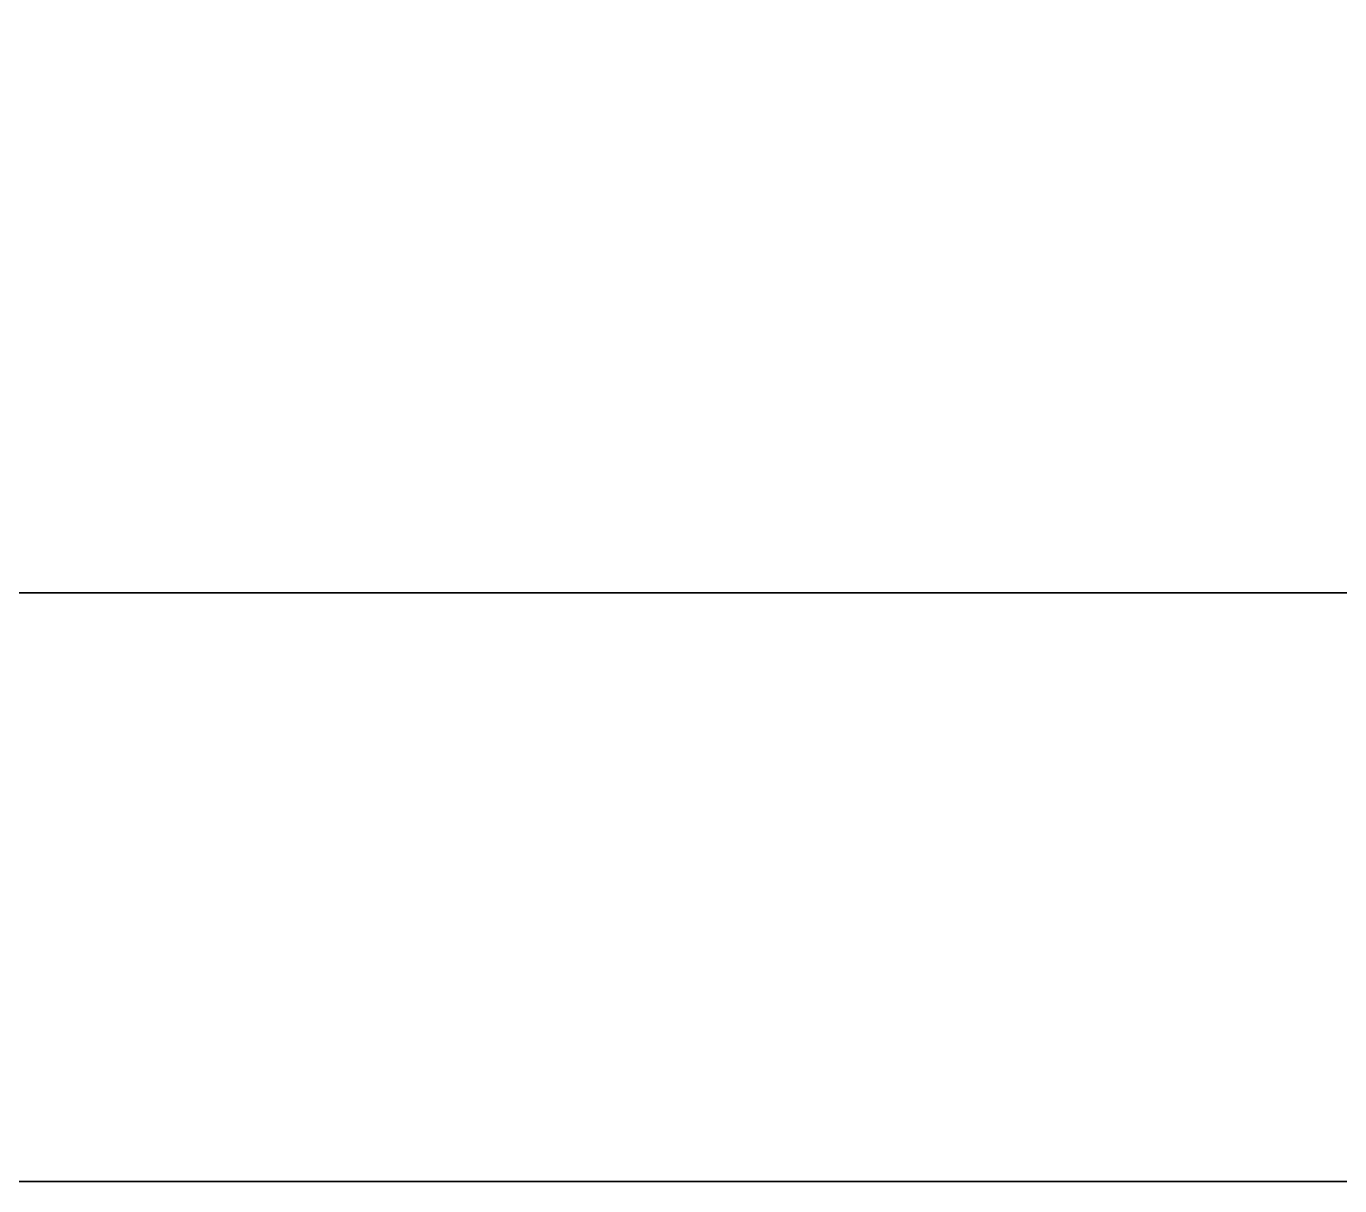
# Model space of a CAD drawing. Extents: x -469 to 3226, y 1395 to 4288.
# Drawn here: x 1999.13 to 2039.26, y 3539.89 to 3575.34 of the extents above; entities that cross this region are included whole.
import ezdxf

# ---------------------------------------------------------------- set-up
doc = ezdxf.new("R2010")
doc.units = 0
for name, color, linetype in [('LAYER0', 7, 'CONTINUOUS'), ('LAYER1', 7, 'CONTINUOUS'), ('LAYER161', 7, 'CONTINUOUS'), ('LAYER168', 7, 'CONTINUOUS'), ('LAYER169', 7, 'CONTINUOUS'), ('LAYER172', 7, 'CONTINUOUS'), ('LAYER303', 9, 'CONTINUOUS'), ('LAYER339', 9, 'CONTINUOUS')]:
    doc.layers.add(name, color=color, linetype=linetype)

msp = doc.modelspace()

# ---------------------------------------------------------------- linework, layer by layer
at = {"layer": 'LAYER0', "invisible_edges": 1}
for points in [[(3116.174, 4288.024, -5), (-468.8259, 1395.024, -5), (-468.8259, 4288.024, -5), (3116.174, 4288.024, -5)], [(-468.8259, 1395.024, -5), (3116.174, 4288.024, -5), (3116.174, 1395.024, -5), (-468.8259, 1395.024, -5)], [(3116.174, 1395.024), (-468.8259, 4288.024), (-468.8259, 1395.024), (3116.174, 1395.024)], [(-468.8259, 4288.024), (3116.174, 1395.024), (3116.174, 4288.024), (-468.8259, 4288.024)]]:
    msp.add_3dface(points, dxfattribs=at)
at = {"layer": 'LAYER161', "invisible_edges": 1}
for points in [[(1284.466, 4138.024, 2379), (2070.466, 3558.024, 2379), (2070.466, 4138.024, 2379), (1284.466, 4138.024, 2379)], [(2070.466, 3558.024, 2379), (1284.466, 4138.024, 2379), (1284.466, 3558.024, 2379), (2070.466, 3558.024, 2379)], [(1284.466, 3558.024, 2361), (2070.466, 4138.024, 2361), (2070.466, 3558.024, 2361), (1284.466, 3558.024, 2361)], [(2070.466, 4138.024, 2361), (1284.466, 3558.024, 2361), (1284.466, 4138.024, 2361), (2070.466, 4138.024, 2361)], [(1284.466, 3558.024, 2361), (2070.466, 3558.024, 2379), (1284.466, 3558.024, 2379), (1284.466, 3558.024, 2361)], [(2070.466, 3558.024, 2379), (1284.466, 3558.024, 2361), (2070.466, 3558.024, 2361), (2070.466, 3558.024, 2379)]]:
    msp.add_3dface(points, dxfattribs=at)
at = {"layer": 'LAYER168', "invisible_edges": 1}
for points in [[(1284.466, 4113.424, 2056), (2070.466, 3558.024, 2056), (2070.466, 4113.424, 2056), (1284.466, 4113.424, 2056)], [(2070.466, 3558.024, 2056), (1284.466, 4113.424, 2056), (1284.466, 3558.024, 2056), (2070.466, 3558.024, 2056)], [(1284.466, 3558.024, 2038), (2070.466, 4113.424, 2038), (2070.466, 3558.024, 2038), (1284.466, 3558.024, 2038)], [(2070.466, 4113.424, 2038), (1284.466, 3558.024, 2038), (1284.466, 4113.424, 2038), (2070.466, 4113.424, 2038)], [(1284.466, 3558.024, 2038), (2070.466, 3558.024, 2056), (1284.466, 3558.024, 2056), (1284.466, 3558.024, 2038)], [(2070.466, 3558.024, 2056), (1284.466, 3558.024, 2038), (2070.466, 3558.024, 2038), (2070.466, 3558.024, 2056)]]:
    msp.add_3dface(points, dxfattribs=at)
at = {"layer": 'LAYER169', "invisible_edges": 1}
for points in [[(1284.466, 4113.424, 916), (2070.466, 3558.024, 916), (2070.466, 4113.424, 916), (1284.466, 4113.424, 916)], [(2070.466, 3558.024, 916), (1284.466, 4113.424, 916), (1284.466, 3558.024, 916), (2070.466, 3558.024, 916)], [(1284.466, 3558.024, 898), (2070.466, 4113.424, 898), (2070.466, 3558.024, 898), (1284.466, 3558.024, 898)], [(2070.466, 4113.424, 898), (1284.466, 3558.024, 898), (1284.466, 4113.424, 898), (2070.466, 4113.424, 898)], [(1284.466, 3558.024, 898), (2070.466, 3558.024, 916), (1284.466, 3558.024, 916), (1284.466, 3558.024, 898)], [(2070.466, 3558.024, 916), (1284.466, 3558.024, 898), (2070.466, 3558.024, 898), (2070.466, 3558.024, 916)]]:
    msp.add_3dface(points, dxfattribs=at)
at = {"layer": 'LAYER172', "invisible_edges": 1}
for points in [[(2070.466, 4138.024, 80), (1284.466, 3558.024, 80), (1284.466, 4138.024, 80), (2070.466, 4138.024, 80)], [(1284.466, 3558.024, 80), (2070.466, 4138.024, 80), (2070.466, 3558.024, 80), (1284.466, 3558.024, 80)], [(2070.466, 3558.024, 98), (1284.466, 4138.024, 98), (1284.466, 3558.024, 98), (2070.466, 3558.024, 98)], [(1284.466, 4138.024, 98), (2070.466, 3558.024, 98), (2070.466, 4138.024, 98), (1284.466, 4138.024, 98)], [(2070.466, 3558.024, 98), (1284.466, 3558.024, 80), (2070.466, 3558.024, 80), (2070.466, 3558.024, 98)], [(1284.466, 3558.024, 80), (2070.466, 3558.024, 98), (1284.466, 3558.024, 98), (1284.466, 3558.024, 80)]]:
    msp.add_3dface(points, dxfattribs=at)
at = {"layer": 'LAYER303', "invisible_edges": 1}
for points in [[(1678.966, 3558.024, 2377), (2086.466, 3558.024, 83), (1678.966, 3558.024, 83), (1678.966, 3558.024, 2377)], [(2086.466, 3558.024, 83), (1678.966, 3558.024, 2377), (2086.466, 3558.024, 2377), (2086.466, 3558.024, 83)], [(1678.966, 3540.024, 83), (2086.466, 3558.024, 83), (2086.466, 3540.024, 83), (1678.966, 3540.024, 83)], [(2086.466, 3558.024, 83), (1678.966, 3540.024, 83), (1678.966, 3558.024, 83), (2086.466, 3558.024, 83)], [(1678.966, 3558.024, 2377), (2086.466, 3540.024, 2377), (2086.466, 3558.024, 2377), (1678.966, 3558.024, 2377)], [(2086.466, 3540.024, 2377), (1678.966, 3558.024, 2377), (1678.966, 3540.024, 2377), (2086.466, 3540.024, 2377)], [(2086.466, 3540.024, 2377), (1678.966, 3540.024, 83), (2086.466, 3540.024, 83), (2086.466, 3540.024, 2377)], [(1678.966, 3540.024, 83), (2086.466, 3540.024, 2377), (1678.966, 3540.024, 2377), (1678.966, 3540.024, 83)]]:
    msp.add_3dface(points, dxfattribs=at)
at = {"layer": 'LAYER339', "invisible_edges": 1}
for points in [[(2086.174, 3558.024, 2380), (236.1741, 3576.024, 2380), (2086.174, 3576.024, 2380), (2086.174, 3558.024, 2380)], [(236.1741, 3576.024, 2380), (2086.174, 3558.024, 2380), (236.1741, 3558.024, 2380), (236.1741, 3576.024, 2380)], [(236.1741, 3558.024, 2440), (2086.174, 3576.024, 2440), (236.1741, 3576.024, 2440), (236.1741, 3558.024, 2440)], [(2086.174, 3576.024, 2440), (236.1741, 3558.024, 2440), (2086.174, 3558.024, 2440), (2086.174, 3576.024, 2440)], [(2086.174, 3558.024, 2380), (236.1741, 3558.024, 2440), (236.1741, 3558.024, 2380), (2086.174, 3558.024, 2380)], [(236.1741, 3558.024, 2440), (2086.174, 3558.024, 2380), (2086.174, 3558.024, 2440), (236.1741, 3558.024, 2440)]]:
    msp.add_3dface(points, dxfattribs=at)

# ---------------------------------------------------------------- meshes
at = {"layer": 'LAYER1'}
mesh = msp.add_polymesh((5, 2), dxfattribs=at)
for k, corner in enumerate([(2966.174, 1545.024, 2430), (2966.174, 4138.024, 2430), (-318.8259, 1545.024, 2430), (2966.174, 1545.024, 2430), (-318.8259, 4138.024, 2430), (-318.8259, 1545.024, 2430), (2966.174, 4138.024, 2430), (-318.8259, 4138.024, 2430), (3116.174, 4288.024, 2430), (-468.8259, 4288.024, 2430)]):
    mesh.set_mesh_vertex(divmod(k, 2), corner)

doc.saveas('drawing.dxf')
